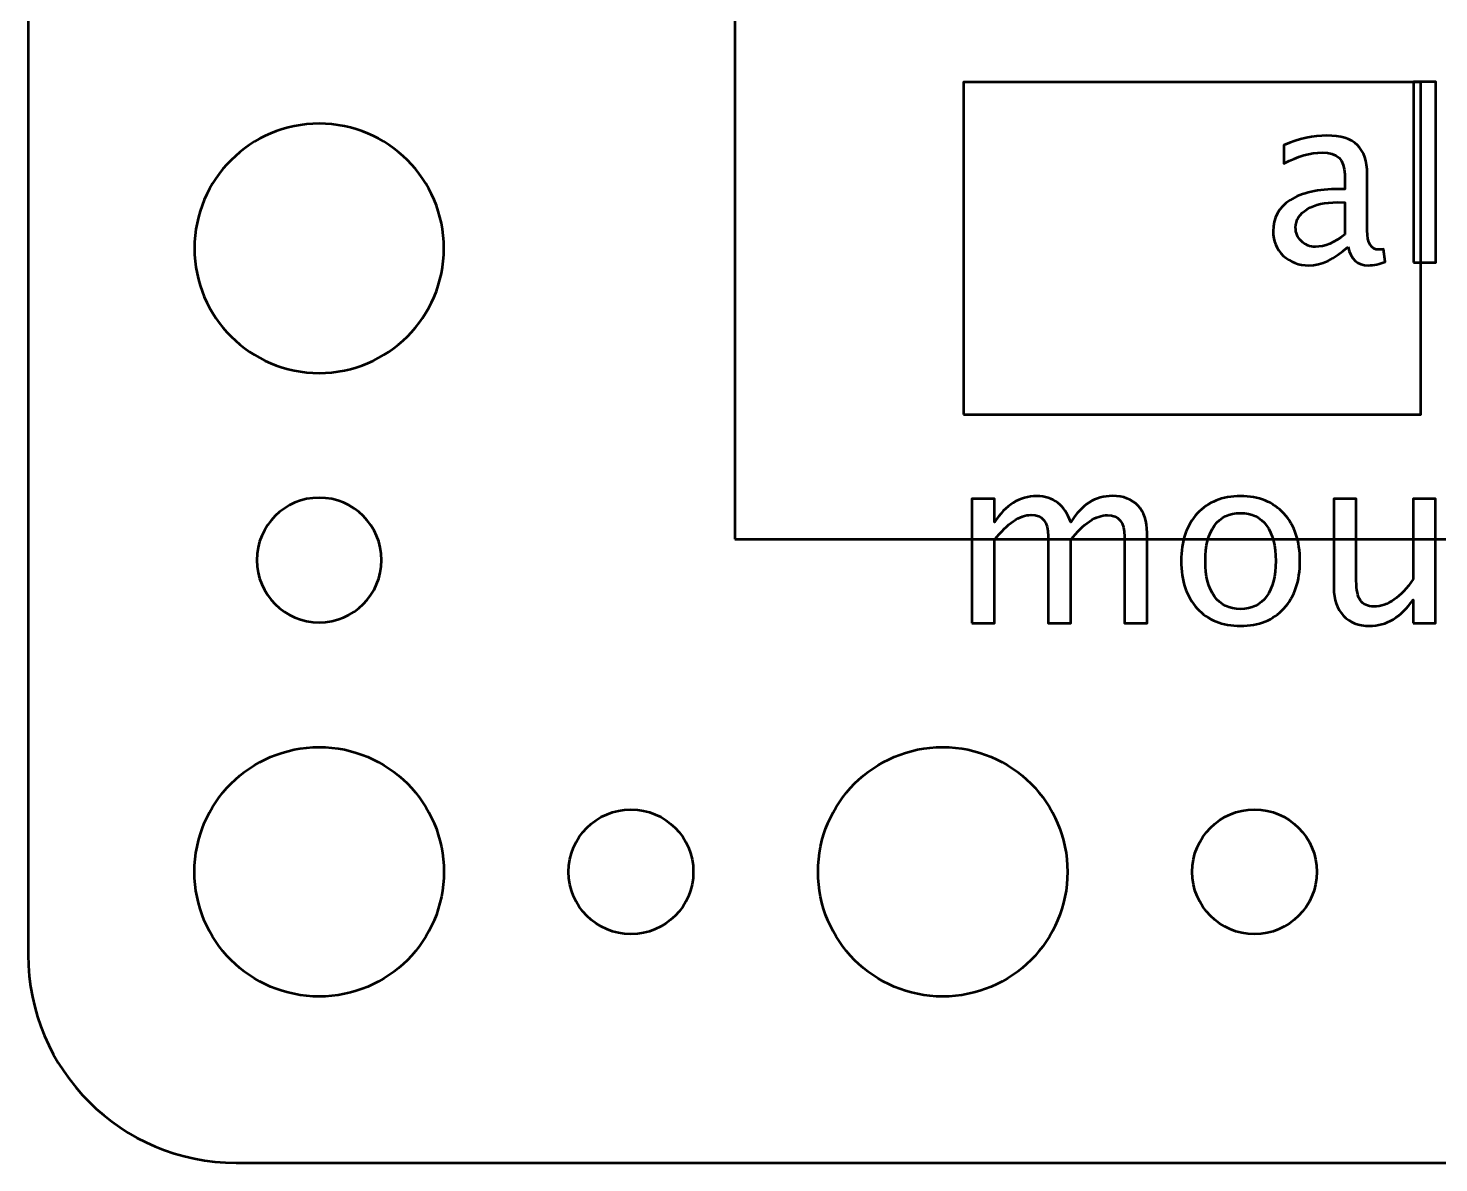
# Model space of a CAD drawing. Header units: centimetres. Extents: x -40.8 to 37.3, y -24.7 to 43.3.
# Drawn here: x -35.2 to -31.807, y -24.7 to -21.971 of the extents above; entities that cross this region are included whole.
import ezdxf

# ---------------------------------------------------------------- set-up
doc = ezdxf.new("R2010")
doc.units = ezdxf.units.CM
doc.header["$MEASUREMENT"] = 0
doc.layers.add('Layer 1', color=7, linetype='Continuous')

msp = doc.modelspace()

# ---------------------------------------------------------------- linework, layer by layer
at = {"layer": 'Layer 1', "color": 4, "lineweight": 53}
for points in [[(-33.5, -23.2), (-26.5, -23.2), (-26.5, -11.2), (-33.5, -11.2), (-33.5, -23.2)], [(-32.94993, -22.9), (-31.84993, -22.9), (-31.84993, -22.1), (-32.94993, -22.1), (-32.94993, -22.9)]]:
    msp.add_lwpolyline(points, close=True, dxfattribs=at)
at = {"layer": 'Layer 1', "lineweight": 53}
for centre, major_axis in [((-34.49999, -24.00001), (0, 0.30001)), ((-32.99999, -24.00001), (0, 0.30001)), ((-33.75, -24), (0, 0.15)), ((-32.25, -24), (0, 0.15))]:
    msp.add_ellipse(centre, major_axis=major_axis, ratio=1, dxfattribs=at)
for points, knots in [([(-35.2, -24.2), (-35.2, -24.2), (-35.2, -10.3), (-35.2, -10.3), (-35.2, -10.3), (-35.2, -10.02386), (-34.97614, -9.8), (-34.7, -9.8), (-34.7, -9.8), (-34.7, -9.8), (-25.3, -9.8), (-25.3, -9.8), (-25.3, -9.8), (-25.02386, -9.8), (-24.8, -10.02386), (-24.8, -10.3), (-24.8, -10.3), (-24.8, -10.3), (-24.8, -24.2), (-24.8, -24.2), (-24.8, -24.2), (-24.8, -24.47614), (-25.02386, -24.7), (-25.3, -24.7), (-25.3, -24.7), (-25.3, -24.7), (-34.7, -24.7), (-34.7, -24.7), (-34.7, -24.7), (-34.97614, -24.7), (-35.2, -24.47614), (-35.2, -24.2)], [0, 0, 0, 0, 0.1111111, 0.1111111, 0.1111111, 0.1111111, 0.2222222, 0.2222222, 0.2222222, 0.2222222, 0.3333333, 0.3333333, 0.3333333, 0.3333333, 0.4444444, 0.4444444, 0.4444444, 0.4444444, 0.5555556, 0.5555556, 0.5555556, 0.5555556, 0.6666667, 0.6666667, 0.6666667, 0.6666667, 0.7777778, 0.7777778, 0.7777778, 0.7777778, 1, 1, 1, 1]), ([(-34.8, -22.5), (-34.8, -22.33431), (-34.66569, -22.2), (-34.5, -22.2), (-34.5, -22.2), (-34.33431, -22.2), (-34.2, -22.33431), (-34.2, -22.5), (-34.2, -22.5), (-34.2, -22.66569), (-34.33431, -22.8), (-34.5, -22.8), (-34.5, -22.8), (-34.66569, -22.8), (-34.8, -22.66569), (-34.8, -22.5)], [0, 0, 0, 0, 0.2, 0.2, 0.2, 0.2, 0.4, 0.4, 0.4, 0.4, 0.6, 0.6, 0.6, 0.6, 1, 1, 1, 1]), ([(-34.65, -23.25), (-34.65, -23.16716), (-34.58284, -23.1), (-34.5, -23.1), (-34.5, -23.1), (-34.41716, -23.1), (-34.35, -23.16716), (-34.35, -23.25), (-34.35, -23.25), (-34.35, -23.33284), (-34.41716, -23.4), (-34.5, -23.4), (-34.5, -23.4), (-34.58284, -23.4), (-34.65, -23.33284), (-34.65, -23.25)], [0, 0, 0, 0, 0.2, 0.2, 0.2, 0.2, 0.4, 0.4, 0.4, 0.4, 0.6, 0.6, 0.6, 0.6, 1, 1, 1, 1])]:
    msp.add_open_spline(points, degree=3, knots=knots, dxfattribs=at)
at = {"layer": 'Layer 1', "color": 5, "lineweight": 53}
for points, knots in [([(-31.86763, -22.5343), (-31.86763, -22.5343), (-31.86763, -22.09912), (-31.86763, -22.09912), (-31.86763, -22.09912), (-31.86763, -22.09912), (-31.81345, -22.09912), (-31.81345, -22.09912), (-31.81345, -22.09912), (-31.81345, -22.09912), (-31.81345, -22.5343), (-31.81345, -22.5343), (-31.81345, -22.5343), (-31.81345, -22.5343), (-31.86763, -22.5343), (-31.86763, -22.5343)], [0, 0, 0, 0, 0.2, 0.2, 0.2, 0.2, 0.4, 0.4, 0.4, 0.4, 0.6, 0.6, 0.6, 0.6, 1, 1, 1, 1]), ([(-32.02512, -22.4962), (-32.05767, -22.52612), (-32.08899, -22.54107), (-32.1191, -22.54107), (-32.1191, -22.54107), (-32.14384, -22.54107), (-32.16444, -22.53336), (-32.18071, -22.51784), (-32.18071, -22.51784), (-32.19708, -22.50232), (-32.20527, -22.48275), (-32.20527, -22.45914), (-32.20527, -22.45914), (-32.20527, -22.42649), (-32.19153, -22.40137), (-32.16406, -22.38388), (-32.16406, -22.38388), (-32.13659, -22.36638), (-32.09718, -22.35763), (-32.04581, -22.35763), (-32.04581, -22.35763), (-32.04581, -22.35763), (-32.03311, -22.35763), (-32.03311, -22.35763), (-32.03311, -22.35763), (-32.03311, -22.35763), (-32.03311, -22.3216), (-32.03311, -22.3216), (-32.03311, -22.3216), (-32.03311, -22.28689), (-32.05118, -22.26958), (-32.08739, -22.26958), (-32.08739, -22.26958), (-32.11543, -22.26958), (-32.1461, -22.27842), (-32.1793, -22.29611), (-32.1793, -22.29611), (-32.1793, -22.29611), (-32.1793, -22.25152), (-32.1793, -22.25152), (-32.1793, -22.25152), (-32.1428, -22.23646), (-32.10837, -22.22894), (-32.07611, -22.22894), (-32.07611, -22.22894), (-32.0429, -22.22894), (-32.01834, -22.23646), (-32.00263, -22.25161), (-32.00263, -22.25161), (-31.98683, -22.26676), (-31.97893, -22.29009), (-31.97893, -22.3216), (-31.97893, -22.3216), (-31.97893, -22.3216), (-31.97893, -22.45678), (-31.97893, -22.45678), (-31.97893, -22.45678), (-31.97893, -22.48773), (-31.96943, -22.50326), (-31.95033, -22.50326), (-31.95033, -22.50326), (-31.94798, -22.50326), (-31.9445, -22.50288), (-31.93989, -22.50213), (-31.93989, -22.50213), (-31.93989, -22.50213), (-31.93603, -22.53223), (-31.93603, -22.53223), (-31.93603, -22.53223), (-31.94835, -22.53816), (-31.9619, -22.54107), (-31.97676, -22.54107), (-31.97676, -22.54107), (-32.00207, -22.54107), (-32.01816, -22.52612), (-32.02512, -22.4962)], [0, 0, 0, 0, 0.05, 0.05, 0.05, 0.05, 0.1, 0.1, 0.1, 0.1, 0.15, 0.15, 0.15, 0.15, 0.2, 0.2, 0.2, 0.2, 0.25, 0.25, 0.25, 0.25, 0.3, 0.3, 0.3, 0.3, 0.35, 0.35, 0.35, 0.35, 0.4, 0.4, 0.4, 0.4, 0.45, 0.45, 0.45, 0.45, 0.5, 0.5, 0.5, 0.5, 0.55, 0.55, 0.55, 0.55, 0.6, 0.6, 0.6, 0.6, 0.65, 0.65, 0.65, 0.65, 0.7, 0.7, 0.7, 0.7, 0.75, 0.75, 0.75, 0.75, 0.8, 0.8, 0.8, 0.8, 0.85, 0.85, 0.85, 0.85, 0.9, 0.9, 0.9, 0.9, 1, 1, 1, 1]), ([(-32.03311, -22.46666), (-32.03311, -22.46666), (-32.03311, -22.3898), (-32.03311, -22.3898), (-32.03311, -22.3898), (-32.03311, -22.3898), (-32.05052, -22.38924), (-32.05052, -22.38924), (-32.05052, -22.38924), (-32.08062, -22.38924), (-32.10489, -22.39479), (-32.12342, -22.40589), (-32.12342, -22.40589), (-32.14186, -22.41708), (-32.15108, -22.43185), (-32.15108, -22.45029), (-32.15108, -22.45029), (-32.15108, -22.46318), (-32.14647, -22.47409), (-32.13735, -22.48303), (-32.13735, -22.48303), (-32.12813, -22.49197), (-32.11693, -22.49648), (-32.10367, -22.49648), (-32.10367, -22.49648), (-32.08109, -22.49648), (-32.05757, -22.48651), (-32.03311, -22.46666)], [0, 0, 0, 0, 0.125, 0.125, 0.125, 0.125, 0.25, 0.25, 0.25, 0.25, 0.375, 0.375, 0.375, 0.375, 0.5, 0.5, 0.5, 0.5, 0.625, 0.625, 0.625, 0.625, 0.75, 0.75, 0.75, 0.75, 1, 1, 1, 1]), ([(-32.92968, -23.40165), (-32.92968, -23.40165), (-32.92968, -23.1025), (-32.92968, -23.1025), (-32.92968, -23.1025), (-32.92968, -23.1025), (-32.8755, -23.1025), (-32.8755, -23.1025), (-32.8755, -23.1025), (-32.8755, -23.1025), (-32.8755, -23.15903), (-32.8755, -23.15903), (-32.8755, -23.15903), (-32.84906, -23.11717), (-32.8152, -23.09629), (-32.77371, -23.09629), (-32.77371, -23.09629), (-32.73373, -23.09629), (-32.70654, -23.11717), (-32.69205, -23.15903), (-32.69205, -23.15903), (-32.66637, -23.1168), (-32.63287, -23.09572), (-32.59176, -23.09572), (-32.59176, -23.09572), (-32.56552, -23.09572), (-32.5451, -23.10344), (-32.53052, -23.11896), (-32.53052, -23.11896), (-32.51594, -23.13448), (-32.5086, -23.15621), (-32.5086, -23.18415), (-32.5086, -23.18415), (-32.5086, -23.18415), (-32.5086, -23.40165), (-32.5086, -23.40165), (-32.5086, -23.40165), (-32.5086, -23.40165), (-32.56279, -23.40165), (-32.56279, -23.40165), (-32.56279, -23.40165), (-32.56279, -23.40165), (-32.56279, -23.19309), (-32.56279, -23.19309), (-32.56279, -23.19309), (-32.56279, -23.15903), (-32.57633, -23.14201), (-32.60343, -23.14201), (-32.60343, -23.14201), (-32.63156, -23.14201), (-32.6611, -23.16186), (-32.69205, -23.20165), (-32.69205, -23.20165), (-32.69205, -23.20165), (-32.69205, -23.40165), (-32.69205, -23.40165), (-32.69205, -23.40165), (-32.69205, -23.40165), (-32.74624, -23.40165), (-32.74624, -23.40165), (-32.74624, -23.40165), (-32.74624, -23.40165), (-32.74624, -23.1929), (-32.74624, -23.1929), (-32.74624, -23.1929), (-32.74624, -23.15856), (-32.75998, -23.14144), (-32.78754, -23.14144), (-32.78754, -23.14144), (-32.81491, -23.14144), (-32.84427, -23.16139), (-32.8755, -23.20137), (-32.8755, -23.20137), (-32.8755, -23.20137), (-32.8755, -23.40165), (-32.8755, -23.40165), (-32.8755, -23.40165), (-32.8755, -23.40165), (-32.92968, -23.40165), (-32.92968, -23.40165)], [0, 0, 0, 0, 0.047619, 0.047619, 0.047619, 0.047619, 0.0952381, 0.0952381, 0.0952381, 0.0952381, 0.1428571, 0.1428571, 0.1428571, 0.1428571, 0.1904762, 0.1904762, 0.1904762, 0.1904762, 0.2380952, 0.2380952, 0.2380952, 0.2380952, 0.2857143, 0.2857143, 0.2857143, 0.2857143, 0.3333333, 0.3333333, 0.3333333, 0.3333333, 0.3809524, 0.3809524, 0.3809524, 0.3809524, 0.4285714, 0.4285714, 0.4285714, 0.4285714, 0.4761905, 0.4761905, 0.4761905, 0.4761905, 0.5238095, 0.5238095, 0.5238095, 0.5238095, 0.5714286, 0.5714286, 0.5714286, 0.5714286, 0.6190476, 0.6190476, 0.6190476, 0.6190476, 0.6666667, 0.6666667, 0.6666667, 0.6666667, 0.7142857, 0.7142857, 0.7142857, 0.7142857, 0.7619048, 0.7619048, 0.7619048, 0.7619048, 0.8095238, 0.8095238, 0.8095238, 0.8095238, 0.8571429, 0.8571429, 0.8571429, 0.8571429, 0.9047619, 0.9047619, 0.9047619, 0.9047619, 1, 1, 1, 1]), ([(-32.28358, -23.40842), (-32.32751, -23.40842), (-32.36232, -23.39441), (-32.3879, -23.36637), (-32.3879, -23.36637), (-32.41359, -23.33834), (-32.42638, -23.30024), (-32.42638, -23.25217), (-32.42638, -23.25217), (-32.42638, -23.20419), (-32.41359, -23.16618), (-32.3879, -23.13824), (-32.3879, -23.13824), (-32.36232, -23.1103), (-32.32751, -23.09629), (-32.28358, -23.09629), (-32.28358, -23.09629), (-32.23964, -23.09629), (-32.20484, -23.1103), (-32.17925, -23.13824), (-32.17925, -23.13824), (-32.15357, -23.16618), (-32.14077, -23.20419), (-32.14077, -23.25217), (-32.14077, -23.25217), (-32.14077, -23.30024), (-32.15357, -23.33834), (-32.17925, -23.36637), (-32.17925, -23.36637), (-32.20484, -23.39441), (-32.23964, -23.40842), (-32.28358, -23.40842)], [0, 0, 0, 0, 0.1111111, 0.1111111, 0.1111111, 0.1111111, 0.2222222, 0.2222222, 0.2222222, 0.2222222, 0.3333333, 0.3333333, 0.3333333, 0.3333333, 0.4444444, 0.4444444, 0.4444444, 0.4444444, 0.5555556, 0.5555556, 0.5555556, 0.5555556, 0.6666667, 0.6666667, 0.6666667, 0.6666667, 0.7777778, 0.7777778, 0.7777778, 0.7777778, 1, 1, 1, 1]), ([(-31.86852, -23.40165), (-31.86852, -23.40165), (-31.86852, -23.34539), (-31.86852, -23.34539), (-31.86852, -23.34539), (-31.8974, -23.38744), (-31.93249, -23.40842), (-31.97369, -23.40842), (-31.97369, -23.40842), (-31.99985, -23.40842), (-32.02064, -23.40024), (-32.03606, -23.38378), (-32.03606, -23.38378), (-32.05159, -23.36731), (-32.0593, -23.34521), (-32.0593, -23.31727), (-32.0593, -23.31727), (-32.0593, -23.31727), (-32.0593, -23.1025), (-32.0593, -23.1025), (-32.0593, -23.1025), (-32.0593, -23.1025), (-32.00511, -23.1025), (-32.00511, -23.1025), (-32.00511, -23.1025), (-32.00511, -23.1025), (-32.00511, -23.29958), (-32.00511, -23.29958), (-32.00511, -23.29958), (-32.00511, -23.32206), (-32.00182, -23.33796), (-31.99533, -23.34737), (-31.99533, -23.34737), (-31.98875, -23.35687), (-31.97783, -23.36157), (-31.9625, -23.36157), (-31.9625, -23.36157), (-31.92939, -23.36157), (-31.89796, -23.33984), (-31.86852, -23.29629), (-31.86852, -23.29629), (-31.86852, -23.29629), (-31.86852, -23.1025), (-31.86852, -23.1025), (-31.86852, -23.1025), (-31.86852, -23.1025), (-31.81433, -23.1025), (-31.81433, -23.1025), (-31.81433, -23.1025), (-31.81433, -23.1025), (-31.81433, -23.40165), (-31.81433, -23.40165), (-31.81433, -23.40165), (-31.81433, -23.40165), (-31.86852, -23.40165), (-31.86852, -23.40165)], [0, 0, 0, 0, 0.0666667, 0.0666667, 0.0666667, 0.0666667, 0.1333333, 0.1333333, 0.1333333, 0.1333333, 0.2, 0.2, 0.2, 0.2, 0.2666667, 0.2666667, 0.2666667, 0.2666667, 0.3333333, 0.3333333, 0.3333333, 0.3333333, 0.4, 0.4, 0.4, 0.4, 0.4666667, 0.4666667, 0.4666667, 0.4666667, 0.5333333, 0.5333333, 0.5333333, 0.5333333, 0.6, 0.6, 0.6, 0.6, 0.6666667, 0.6666667, 0.6666667, 0.6666667, 0.7333333, 0.7333333, 0.7333333, 0.7333333, 0.8, 0.8, 0.8, 0.8, 0.8666667, 0.8666667, 0.8666667, 0.8666667, 1, 1, 1, 1]), ([(-32.28367, -23.36778), (-32.25686, -23.36778), (-32.23598, -23.35772), (-32.22111, -23.33749), (-32.22111, -23.33749), (-32.20634, -23.31736), (-32.19891, -23.28886), (-32.19891, -23.25217), (-32.19891, -23.25217), (-32.19891, -23.21557), (-32.20634, -23.18716), (-32.22111, -23.16703), (-32.22111, -23.16703), (-32.23598, -23.14699), (-32.25686, -23.13693), (-32.28367, -23.13693), (-32.28367, -23.13693), (-32.31058, -23.13693), (-32.33146, -23.14699), (-32.34614, -23.16703), (-32.34614, -23.16703), (-32.36091, -23.18716), (-32.36824, -23.21557), (-32.36824, -23.25217), (-32.36824, -23.25217), (-32.36824, -23.28886), (-32.36091, -23.31736), (-32.34614, -23.33749), (-32.34614, -23.33749), (-32.33146, -23.35772), (-32.31058, -23.36778), (-32.28367, -23.36778)], [0, 0, 0, 0, 0.1111111, 0.1111111, 0.1111111, 0.1111111, 0.2222222, 0.2222222, 0.2222222, 0.2222222, 0.3333333, 0.3333333, 0.3333333, 0.3333333, 0.4444444, 0.4444444, 0.4444444, 0.4444444, 0.5555556, 0.5555556, 0.5555556, 0.5555556, 0.6666667, 0.6666667, 0.6666667, 0.6666667, 0.7777778, 0.7777778, 0.7777778, 0.7777778, 1, 1, 1, 1])]:
    msp.add_open_spline(points, degree=3, knots=knots, dxfattribs=at)

doc.saveas('drawing.dxf')
